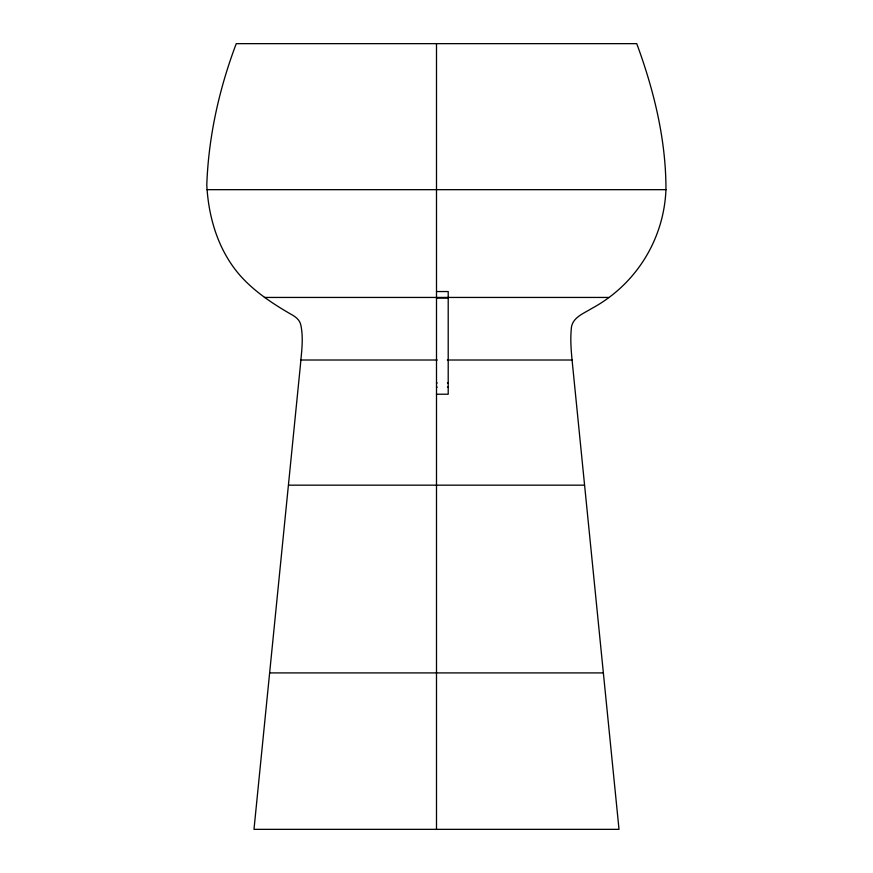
<?xml version="1.0" encoding="UTF-8"?>
<svg xmlns="http://www.w3.org/2000/svg" width="873" height="873" viewBox="0 0 873 873"><rect width="100%" height="100%" fill="white"/><g stroke="black" fill="none" stroke-linecap="round" stroke-linejoin="round"><path stroke-width="1.31" d="M665.946 189.67C666.099 139.855 653.899 90.192 636.744 43.65L236.256 43.65C219.188 88.719 208.472 136.766 206.792 184.989C208.494 217.999 218.545 251.38 240.904 276.392C254.916 291.844 272.376 303.466 290.316 313.854C294.768 316.244 299.352 319.223 300.694 324.418C303.684 337.796 301.578 351.612 300.421 365.1L253.988 829.35L619.012 829.35L572.579 365.1C571.379 353.249 570.167 341.321 571.248 329.416C571.411 317.881 583.24 313.723 591.468 308.627C635.631 284.904 663.906 239.824 665.946 189.67L207.054 189.67M436.5 291.549L448.209 291.549L448.209 394.225L436.5 394.225M264.421 297.442L608.579 297.442M436.5 298.075L448.209 298.075M300.923 360.014L437.231 360.014M447.38 360.014L572.077 360.014M436.5 382.963L437.231 382.963M447.478 382.963L448.209 382.963M436.5 387.143L437.231 387.143M447.478 387.143L448.209 387.143M288.756 485.17L584.244 485.17M269.637 672.908L603.363 672.908M436.5 43.65L436.5 829.35"/></g></svg>
